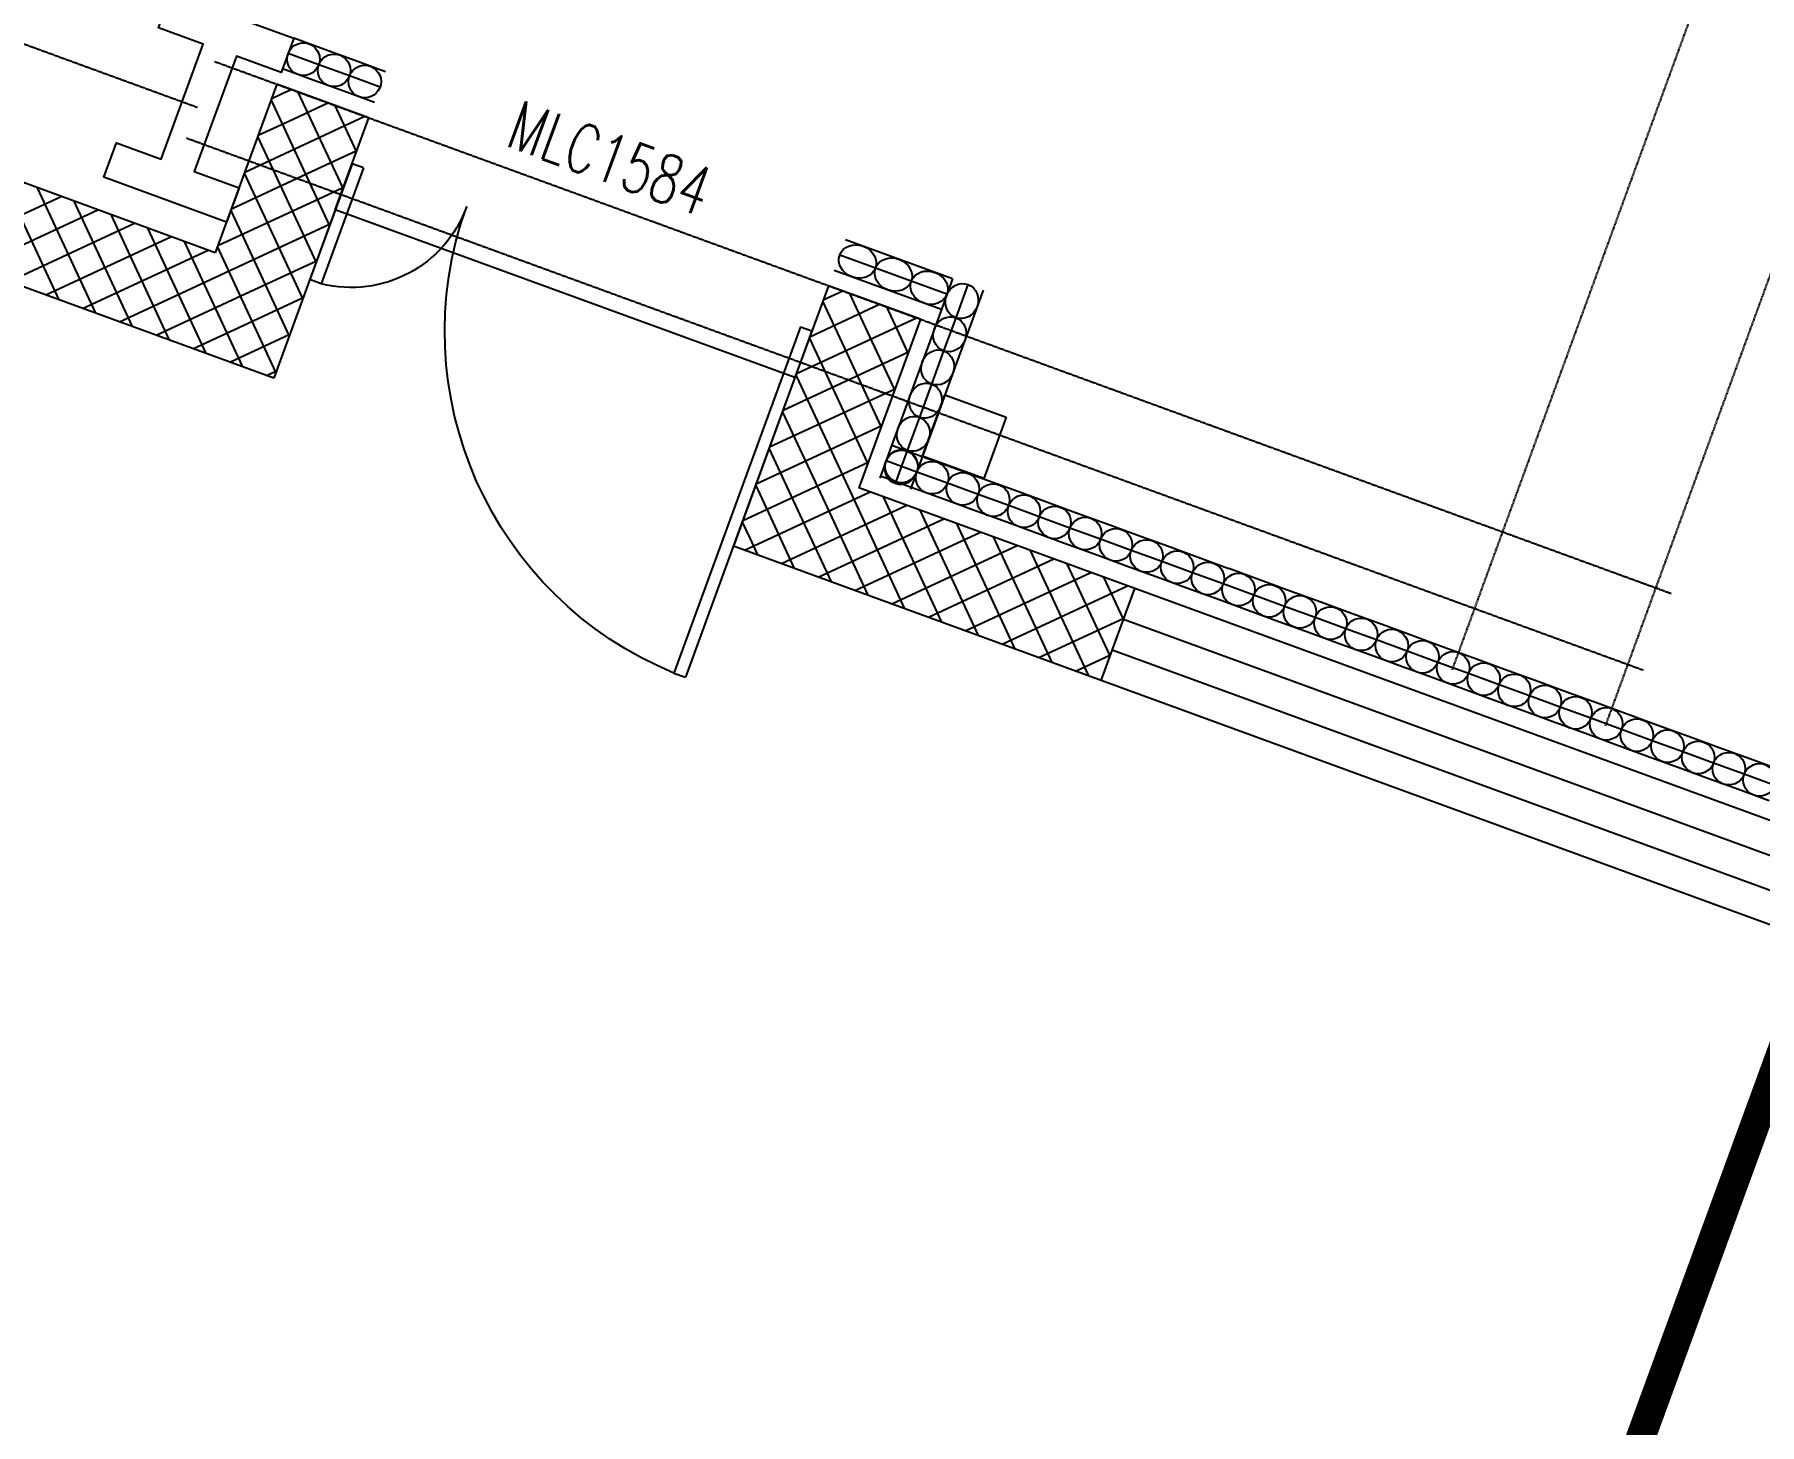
# Model space of a CAD drawing. Extents: x -111898 to 889894, y -2 to 1194865.
# Drawn here: x 681922 to 687209, y 936660 to 940921 of the extents above; entities that cross this region are included whole.
import ezdxf

# ---------------------------------------------------------------- set-up
doc = ezdxf.new("R2010")
doc.units = 0
doc.header["$LTSCALE"] = 10
doc.header["$MEASUREMENT"] = 0
doc.linetypes.add('10平面$0$DASH', pattern=[0.35, 0.25, -0.1])
doc.layers.get('Defpoints').update_dxf_attribs({"color": 210})
for name, color, linetype in [('0-WALL', 252, 'Continuous'), ('1-单体雨水', 131, 'Continuous'), ('10平面$0$10平面$0$WINDOW', 4, 'Continuous'), ('10平面$0$10平面$0$WINDOW_TEXT', 7, 'Continuous'), ('10平面$0$A-HRAIL', 173, 'Continuous'), ('10平面$0$AS-WALL', 40, 'Continuous'), ('10平面$0$PUB_HATCH', 8, 'Continuous'), ('WALL', 252, 'Continuous'), ('建-窗', 252, 'Continuous')]:
    doc.layers.add(name, color=color, linetype=linetype)
doc.styles.add('10平面$0$10平面$0$_TCH_WINDOW', font='SIMPLEX', dxfattribs={"height": 3.5, "bigfont": 'GBCBIG'})
pattern_1 = [(45, (60, 0), (-60.0001, 60.0001), []), (135, (60, 0), (-60.0001, -60.0001), [])]

# ---------------------------------------------------------------- blocks, each defined once
blk = doc.blocks.new('10平面$0$DOOR2DLIB$SYSLIB$00000123')
at = {"color": 0}
for p, q in [((0.475, -0.0014), (0.475, 0.7521)), ((0.475, 0.7521), (0.5, 0.7521)), ((0.5, -0.0014), (0.5, 0.7521)), ((-0.5, 0), (-0.5, 0.252)), ((-0.475, 0.252), (-0.5, 0.252)), ((-0.475, 0), (-0.475, 0.252)), ((-0.475, 0), (-0.5, 0)), ((0.475, -0.0014), (0.5, -0.0014))]:
    blk.add_line(p, q, dxfattribs=at)
for centre, radius, start, end in [((0.5046, -0.0019), 0.7546, 92.2493, 179.7238), ((-0.5008, 0.0026), 0.2508, 359.7899, 84.0974)]:
    blk.add_arc(centre, radius, start, end, dxfattribs=at)
blk = doc.blocks.new('10平面$0$G$C325EBD4F')
at = {"layer": '10平面$0$PUB_HATCH'}
h = blk.add_hatch(dxfattribs=at)
h.set_pattern_fill('多孔材料', color=256, scale=30, style=0)
h.set_pattern_definition(pattern_1)
h.paths.add_polyline_path([(3700, -50), (3700, 250), (3400, 250)])
h = blk.add_hatch(dxfattribs=at)
h.set_pattern_fill('多孔材料', color=256, scale=30, style=0)
h.set_pattern_definition(pattern_1)
h.paths.add_polyline_path([(3700, -50), (3400, 250), (3400, -300), (3700, -600)])
h = blk.add_hatch(dxfattribs=at)
h.set_pattern_fill('多孔材料', color=256, scale=30, style=0)
h.set_pattern_definition(pattern_1)
h.paths.add_polyline_path([(5500, 250), (5200, 250), (5200, -50)])
h = blk.add_hatch(dxfattribs=at)
h.set_pattern_fill('多孔材料', color=256, scale=30, style=0)
h.set_pattern_definition(pattern_1)
h.paths.add_polyline_path([(5500, 250), (5200, -50), (5200, -600), (5500, -300)])
h = blk.add_hatch(dxfattribs=at)
h.set_pattern_fill('多孔材料', color=256, scale=30, style=0)
h.set_pattern_definition(pattern_1)
h.paths.add_polyline_path([(3700, -600), (3400, -300), (2500, -300), (2500, -600)])
h = blk.add_hatch(dxfattribs=at)
h.set_pattern_fill('多孔材料', color=256, scale=30, style=0)
h.set_pattern_definition(pattern_1)
h.paths.add_polyline_path([(6400, -300), (5500, -300), (5200, -600), (6400, -600)])
at = {"layer": '10平面$0$10平面$0$WINDOW'}
blk.add_line((5200, -50), (3700, -50), dxfattribs=at)
at = {"layer": '10平面$0$AS-WALL'}
for p, q in [((3700, 250), (3400, 250)), ((3400, 250), (3400, -300)), ((3700, -50), (3700, 250)), ((5500, 250), (5200, 250)), ((5200, 250), (5200, -50)), ((5500, 250), (5500, -300)), ((3700, -50), (3700, -600)), ((5200, -50), (5200, -600)), ((3400, -300), (2500, -300)), ((6400, -300), (5500, -300)), ((6400, -600), (6400, -300)), ((3700, -600), (2500, -600)), ((6400, -600), (5200, -600))]:
    blk.add_line(p, q, dxfattribs=at)
at = {"layer": '10平面$0$10平面$0$WINDOW'}
ref = blk.add_blockref('10平面$0$DOOR2DLIB$SYSLIB$00000123', (4450, 100), dxfattribs=dict(at, xscale=-1500, yscale=1500, zscale=300, rotation=180.0000000000445))
ref.add_attrib('A', 'MLC1584', (4117.5, 313.1), dxfattribs={"layer": '10平面$0$10平面$0$WINDOW_TEXT', "height": 148.75, "style": '10平面$0$10平面$0$_TCH_WINDOW', "width": 0.705882})
blk = doc.blocks.new('10平面$0$99平面图例外参$0$$LinePat$圆环')
for points in [[(0, 150), (300, 150)], [(0, 0), (300, 0)], [(0, -150), (300, -150)]]:
    blk.add_lwpolyline(points)
at = {"color": 0}
blk.add_circle((150, 0), 150, dxfattribs=at)
blk = doc.blocks.new('WINDOW2DLIB$DYNSTYLE$00000005')
at = {"color": 0}
for points in [[(-0.5, 0.5), (0.5, 0.5)], [(0.5, -0.5), (0.5, 0.5)], [(0.5, 0.16667), (-0.5, 0.16667)], [(0.5, -0.16667), (-0.5, -0.16667)], [(-0.5, -0.5), (0.5, -0.5)]]:
    blk.add_lwpolyline(points, dxfattribs=at)

msp = doc.modelspace()

# ---------------------------------------------------------------- hatches: boundary and pattern name
at = {"layer": '0-WALL'}
h = msp.add_hatch(dxfattribs=at)
h.set_pattern_fill('草坪或沼泽', color=8, scale=400, angle=-0.20026)
h.set_pattern_definition([(359.79974, (-824318.4, 704905.5), (1605.5824, 1594.398), [240, -48, 64, -48, 240, -960]), (359.79974, (-824398.3, 704953.8), (1605.5824, 1594.398), [160, -120, 240, -120, 160, -800]), (359.79974, (-823836, 705591.9), (1605.5824, 1594.398), [200, -80, 200, -1120]), (359.79974, (-824634.9, 705914.7), (1605.5824, 1594.398), [80, -160, 80, -1280]), (89.79974, (-824474.9, 705914.1), (-1594.398, 1605.5824), [144, -1456]), (89.79974, (-823998.3, 704952.4), (-1594.398, 1605.5824), [160, -1440]), (89.79974, (-823596, 705591), (-1594.398, 1605.5824), [160, -1440]), (44.79974, (-823790.3, 704935.7), (5.5922, 1599.9902), [160, -2102.7417]), (134.79974, (-824206.3, 704937.2), (-1599.9902, 5.5922), [160, -2102.7417]), (63.23469, (-823838.3, 704943.9), (5.5922, 1599.99023), [160, -3417.7088]), (75.7635, (-823918.27, 704952.15), (5.59221, 1599.99023), [160, -6436.969]), (75.7635, (-823516.03, 705590.75), (5.59221, 1599.99023), [128, -6468.969]), (75.7635, (-824442.9, 705914), (5.59221, 1599.99023), [112, -6484.969]), (103.835987, (-824078.27, 704952.7), (5.59221, 1599.99023), [160, -6436.969]), (103.835987, (-823676.03, 705591.3), (5.59221, 1599.99023), [128, -6468.969]), (103.835987, (-824506.9, 705914.2), (5.59221, 1599.99023), [112, -6484.969]), (116.364795, (-824158.3, 704945), (5.5922, 1599.99023), [160, -3417.7069])])
edge = h.paths.add_edge_path()
edge.add_line((741503.08, 933538.38), (741712.87, 934018.57))
edge.add_line((741712.87, 934018.57), (745060.96, 941812.89))
edge.add_line((745060.96, 941812.89), (766890.86, 1001849.76))
edge.add_line((766890.86, 1001849.76), (760346.98, 1016169.02))
edge.add_line((760346.98, 1016169.02), (737579.78, 1026362.54))
edge.add_line((737579.78, 1026362.54), (720756.11, 1037729.77))
edge.add_line((720756.11, 1037729.77), (653654.65, 1067773.01))
edge.add_line((653654.65, 1067773.01), (467795.25, 820503.81))
edge.add_line((467795.25, 820503.81), (468143.58, 820404.89))
edge.add_line((468143.58, 820404.89), (647181.92, 1058601.18))
edge.add_line((647181.92, 1058601.18), (648464.56, 1058132.56))
edge.add_line((648464.56, 1058132.56), (650350.23, 1063296.8))
edge.add_line((650350.23, 1063296.8), (720796.15, 1037558.69))
edge.add_line((720796.15, 1037558.69), (718909.6, 1032395.07))
edge.add_line((718909.6, 1032395.07), (725484.49, 1029992.9))
edge.add_line((725484.49, 1029992.9), (726513.26, 1032808.65))
edge.add_line((726513.26, 1032808.65), (729331.07, 1031779.14))
edge.add_line((729331.07, 1031779.14), (728302.36, 1028963.46))
edge.add_line((728302.36, 1028963.46), (747084.56, 1022101.19))
edge.add_line((747084.56, 1022101.19), (755217.14, 1018452.95))
edge.add_arc((743028.5, 1006160.87), 17310.64, -14.619994, 45.242091, ccw=False)
edge.add_line((759778.64, 1001791.54), (760685.99, 1001458.08))
edge.add_line((760685.99, 1001458.08), (765094.65, 999847.31))
edge.add_line((765094.65, 999847.31), (740941.69, 933744.02))
edge.add_line((740941.69, 933744.02), (741503.08, 933538.38))

# ---------------------------------------------------------------- linework, layer by layer
at = {"layer": '1-单体雨水', "const_width": 90}
msp.add_lwpolyline([(686592.21, 935927.37), (687570.25, 938604.29)], dxfattribs=at)
at = {"layer": 'Defpoints', "color": 1}
msp.add_lwpolyline([(684900.7, 939748.21), (684832.06, 939560.36), (684644.21, 939628.99), (684712.84, 939816.85)], close=True, dxfattribs=at)
at = {"layer": 'WALL', "color": 8, "linetype": '10平面$0$DASH'}
for p, q in [((686267.92, 938973.65), (717393.68, 1024165.65)), ((686737.55, 938802.06), (717863.32, 1023994.06)), ((676418.34, 942891.69), (682422.17, 940698.13)), ((682473.64, 940839.02), (686938.95, 939207.58)), ((682387.85, 940604.2), (686853.15, 938972.76))]:
    msp.add_line(p, q, dxfattribs=at)
at = {"layer": 'WALL', "color": 8}
msp.add_line((685191.38, 938941.11), (685294.33, 939222.89), dxfattribs=at)
msp.add_lwpolyline([(682341.02, 941047.17), (682716.73, 940909.9), (682678.3, 940804.7), (682541.16, 940854.81), (682412.13, 940501.64), (682549.26, 940451.54), (682510.83, 940346.34), (682135.12, 940483.61), (682173.55, 940588.81), (682310.69, 940538.7), (682439.72, 940891.87), (682302.59, 940941.97)], close=True, dxfattribs=at)
msp.add_lwpolyline([(685191.38, 938941.11), (685294.33, 939222.89)], dxfattribs=at)

# ---------------------------------------------------------------- block references
at = {"layer": '10平面$0$A-HRAIL'}
for p, xscale, yscale, zscale, rotation in [((682793.5, 940828.62), 0.333333312028715, 0.333333312028715, 0.333333312028715, 159.9297114345931), ((682887.43, 940794.3), 0.333333312028715, 0.333333312028715, 0.333333312028715, 159.9297114345931), ((682981.36, 940759.99), 0.333333312028715, 0.333333312028715, 0.333333312028715, 159.9297114345931), ((684499.85, 940205.19), 0.3888888888074629, 0.3333333333333334, 0.3333333333333333, 159.9297114345931), ((684609.43, 940165.15), 0.3888888888074629, 0.3333333333333334, 0.3333333333333333, 159.9297114345931), ((684719.01, 940125.12), 0.3888888888074629, 0.3333333333333334, 0.3333333333333333, 159.9297114345931), ((684783.13, 940154.92), 0.3611111227129974, 0.3333333333333334, 0.3333333333333333, 249.9297114345931), ((684745.95, 940053.17), 0.3611111227129974, 0.3333333333333334, 0.3333333333333333, 249.9297114345931), ((684708.78, 939951.41), 0.3611111227129974, 0.3333333333333334, 0.3333333333333333, 249.9297114345931), ((684671.6, 939849.66), 0.3611111227129974, 0.3333333333333334, 0.3333333333333333, 249.9297114345931), ((684634.42, 939747.9), 0.3611111227129974, 0.3333333333333334, 0.3333333333333333, 249.9297114345931), ((684597.25, 939646.15), 0.3611111227129974, 0.3333333333333334, 0.3333333333333333, 249.9297114345931), ((684626.25, 939579.84), 0.3333333334243568, 0.3333333334243568, 0.3333333334243568, 159.9297114345931), ((684720.18, 939545.52), 0.3333333334243568, 0.3333333334243568, 0.3333333334243568, 159.9297114345931), ((684814.1, 939511.2), 0.3333333334243568, 0.3333333334243568, 0.3333333334243568, 159.9297114345931), ((684908.03, 939476.88), 0.3333333334243568, 0.3333333334243568, 0.3333333334243568, 159.9297114345931), ((685001.96, 939442.57), 0.3333333334243568, 0.3333333334243568, 0.3333333334243568, 159.9297114345931), ((685095.89, 939408.25), 0.3333333334243568, 0.3333333334243568, 0.3333333334243568, 159.9297114345931), ((685189.81, 939373.93), 0.3333333334243568, 0.3333333334243568, 0.3333333334243568, 159.9297114345931), ((685283.74, 939339.61), 0.3333333334243568, 0.3333333334243568, 0.3333333334243568, 159.9297114345931), ((685377.67, 939305.3), 0.3333333334243568, 0.3333333334243568, 0.3333333334243568, 159.9297114345931), ((685471.6, 939270.98), 0.3333333334243568, 0.3333333334243568, 0.3333333334243568, 159.9297114345931), ((685565.52, 939236.66), 0.3333333334243568, 0.3333333334243568, 0.3333333334243568, 159.9297114345931), ((685659.45, 939202.35), 0.3333333334243568, 0.3333333334243568, 0.3333333334243568, 159.9297114345931), ((685753.38, 939168.03), 0.3333333334243568, 0.3333333334243568, 0.3333333334243568, 159.9297114345931), ((685847.3, 939133.71), 0.3333333334243568, 0.3333333334243568, 0.3333333334243568, 159.9297114345931), ((685941.23, 939099.39), 0.3333333334243568, 0.3333333334243568, 0.3333333334243568, 159.9297114345931), ((686035.16, 939065.08), 0.3333333334243568, 0.3333333334243568, 0.3333333334243568, 159.9297114345931), ((686129.09, 939030.76), 0.3333333334243568, 0.3333333334243568, 0.3333333334243568, 159.9297114345931), ((686223.01, 938996.44), 0.3333333334243568, 0.3333333334243568, 0.3333333334243568, 159.9297114345931), ((686316.94, 938962.12), 0.3333333334243568, 0.3333333334243568, 0.3333333334243568, 159.9297114345931), ((686410.87, 938927.81), 0.3333333334243568, 0.3333333334243568, 0.3333333334243568, 159.9297114345931), ((686504.79, 938893.49), 0.3333333334243568, 0.3333333334243568, 0.3333333334243568, 159.9297114345931), ((686598.72, 938859.17), 0.3333333334243568, 0.3333333334243568, 0.3333333334243568, 159.9297114345931), ((686692.65, 938824.86), 0.3333333334243568, 0.3333333334243568, 0.3333333334243568, 159.9297114345931), ((686786.58, 938790.54), 0.3333333334243568, 0.3333333334243568, 0.3333333334243568, 159.9297114345931), ((686880.5, 938756.22), 0.3333333334243568, 0.3333333334243568, 0.3333333334243568, 159.9297114345931), ((686974.43, 938721.9), 0.3333333334243568, 0.3333333334243568, 0.3333333334243568, 159.9297114345931), ((687068.36, 938687.59), 0.3333333334243568, 0.3333333334243568, 0.3333333334243568, 159.9297114345931), ((687162.29, 938653.27), 0.3333333334243568, 0.3333333334243568, 0.3333333334243568, 159.9297114345931), ((687256.21, 938618.95), 0.3333333334243568, 0.3333333334243568, 0.3333333334243568, 159.9297114345931)]:
    msp.add_blockref('10平面$0$99平面图例外参$0$$LinePat$圆环', p, dxfattribs=dict(at, xscale=xscale, yscale=yscale, zscale=zscale, rotation=rotation))
at = {"layer": 'WALL', "color": 8, "rotation": 339.9297114345931}
msp.add_blockref('10平面$0$G$C325EBD4F', (679385.94, 941700.98), dxfattribs=at)
at = {"layer": '建-窗', "xscale": 6400, "yscale": -300, "zscale": 300, "rotation": 159.929711440973}
msp.add_blockref('WINDOW2DLIB$DYNSTYLE$00000005', (688248.52, 937983.85), dxfattribs=at)

doc.saveas('drawing.dxf')
